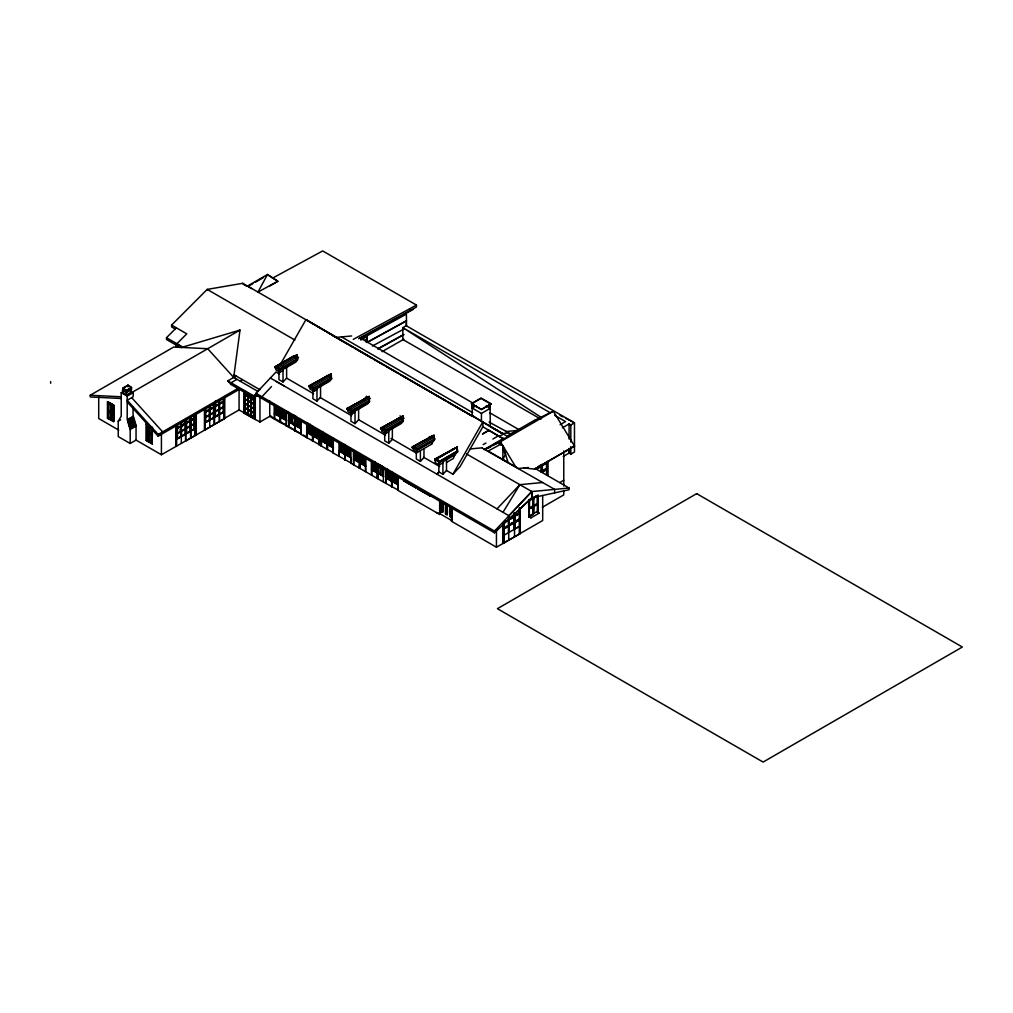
<?xml version="1.0" encoding="UTF-8"?>
<svg xmlns="http://www.w3.org/2000/svg" width="1013" height="1013" viewBox="0 0 1013 1013"><rect width="100%" height="100%" fill="white"/><g stroke="black" fill="none" stroke-linecap="round" stroke-linejoin="round"><path stroke-width="1.5" d="M204.727 429.753L204.727 422.864L204.968 429.905L224.633 418.546L224.633 396.703M224.139 418.546L224.139 396.893M224.38 418.698L224.139 411.658M554.655 492.875L554.655 489.393L482.441 448.189M569.065 439.034L569.065 423.941L570.901 424.928M569.344 449.797L569.344 452.925L571.104 453.938M540.917 419.217L402.87 339.52L402.832 327.642L406.2 325.692L574.485 422.852L574.472 452.001L570.826 454.103L569.065 453.077L569.065 448.392M502.917 445.834L502.917 449.569L505.5 454.191L502.866 459.573L508.083 462.536L502.929 445.834L497.927 442.947L502.917 445.834L502.866 459.573M277.347 367.124L279.803 370.517L297.303 360.413L297.24 354.816L292.276 356.829L274.89 366.858L274.89 367.681L277.993 366.744M313.751 389.258L309.269 386.675L309.269 385.852L329.098 375.114L331.555 378.507L331.264 379.495L313.751 389.6L311.295 386.206L308.851 386.763L308.851 385.953L331.2 373.898L331.137 378.748L329.731 381.192L316.968 388.561L316.968 401.047L312.903 398.691L312.903 390.144M369.201 400.11L369.251 396.476L346.889 408.53L346.889 409.341L349.346 408.783L351.802 412.177L369.314 402.072L369.606 401.085L367.149 397.691L347.32 408.429L347.32 409.252L351.802 411.835M385.548 431.437L381.065 428.841L381.065 428.018L400.895 417.28L403.351 420.674L403.06 421.661L385.548 431.779L383.091 428.372L380.635 428.942L380.635 428.119L402.997 416.064L402.921 420.914L401.528 423.371L388.764 430.728L388.764 443.213L384.699 440.87L384.699 432.31M435.856 459.522L435.21 459.902L439.693 462.485L457.496 452.216L457.142 447.126L434.78 459.18L434.78 459.991L437.236 459.433L439.693 462.827L437.236 458.61L434.78 459.18M274.89 366.858L277.347 366.301L297.24 354.816L297.176 359.653M331.555 378.989L331.2 373.898L311.295 385.383L308.851 385.953M350.954 411.291L350.954 421.269L355.019 423.624L355.019 411.164L367.782 403.769L369.175 401.325L369.251 396.476L346.889 409.341M403.351 421.155L402.997 416.064L380.635 428.942M457.066 451.152L457.142 447.126L437.236 458.61M176.351 347.155L181.72 347.421L240.005 330.073L233.699 377.444L227.735 380.888L231.002 384.497L253.845 397.691L257.429 395.614M413.329 447.303L413.329 450.025L417.394 452.368L431.652 444.137L434.539 438.933L434.045 435.235L430.056 436.831M280.272 364.566L305.964 319.614L507.982 436.717L516.744 430.525L505.5 431.576M298.569 357.209L295.771 362.11L283.02 369.466M364.997 398.742L366.402 396.298L370.467 398.641M455.673 452.773L453.355 458.484L446.505 462.435M452.95 474.185L482.897 421.763L482.897 426.688L460.067 466.626L452.95 474.185L446.505 470.463L446.505 459.712M502.98 512.299L519.897 484.67L542.689 482.505M466.436 453.9L531.736 491.508L531.736 497.788L494.521 532.8L255.922 395.057L255.922 393.323L276.017 372.024L279.601 374.101M261.898 396.779L271.522 386.561M278.955 369.631L278.955 379.609L283.02 381.952L286.616 378.153L286.616 367.402M316.968 401.047L320.564 397.235L320.564 386.485M358.45 419.623L385.548 435.261M355.019 423.624L358.615 419.813L358.615 409.062M388.764 443.213L392.36 439.401L392.36 428.651M416.318 451.355L416.318 459.003L420.382 461.358L423.978 457.547L423.978 448.569M439.022 471.817L436.844 474.122L439.123 472.083M438.844 463.372L438.844 471.919L442.909 474.274L446.505 470.463M497.028 508.868L519.859 484.657M531.736 491.508L508.906 515.718C505.424 526.329 522.708 509.539 508.995 519.441L509.146 525.063L514.389 522.037L514.262 516.44L514.224 521.936L509.146 525.063M494.521 532.8L494.521 531.078L531.85 491.558L569.078 488.013L569.078 489.735L531.85 497.839L508.969 519.251L508.969 515.756L270.37 378.001M533.256 422.206L535.383 419.977M175.16 328.972L171.602 326.908L171.602 325.072L207.184 289.401L242.765 283.298L337.468 337.975M176.908 345.496L166.487 339.482L166.487 337.709L176.351 327.819M176.908 343.724L181.72 347.421L176.908 346.801L176.908 343.724L186.772 333.834L171.602 325.072M234.244 377.748L236.054 375.95M240.372 381.293L242.183 379.482M503.03 523.493L503.03 543.449L519.998 533.762L519.998 507.716M515.642 431.234L508.02 435.78L511.21 434.108L489.102 422.117M566.963 450.506L568.534 449.531M510.159 434.324L532.876 421.205L553.301 411.202L574.523 446.075L536.282 468.221M297.24 354.816L293.112 357.31L293.112 356.487L295.138 356.019L297.594 359.906M331.2 373.898L327.06 376.393L327.06 375.57M366.149 398.35L369.251 396.476M398.438 417.989L398.02 418.901L402.997 416.064M248.856 285.97L252.832 283.665M255.491 282.133L263.456 277.537M269.914 285.869L277.879 281.272L267.432 274.548L247.527 286.046L251.439 288.566M121.218 398.514L90.233 396.957L90.233 395.235L173.742 347.028L207.716 348.725L233.699 377.444L258.15 391.55M122.826 388.372L127.955 385.409L131.614 387.485L126.194 390.486M126.194 392.208L131.817 389.03L126.258 392.538L122.434 390.322L124.624 388.764M176.604 439.376L194.952 428.714L194.952 435.615L161.422 454.748L136.046 440.098L130.183 443.479L118.23 436.59L118.23 421.218L121.218 416.153L121.218 392.651L124.206 390.929M126.194 390.777L131.614 387.713L127.955 385.117M107.479 401.73L113.722 405.048L113.722 421.509L107.479 418.192L107.479 401.73L113.659 405.023L113.659 421.484L107.479 418.192M108.214 403.022L110.569 404.098L110.569 419.116L112.671 420.332L112.912 412.962L108.214 410.252L108.214 403.022L110.569 404.098M123.181 390.322L123.181 393.196L126.258 394.981L131.07 392.196L131.07 389.321M112.912 405.453L110.569 404.377L112.912 405.453L112.671 412.823L112.671 405.593M131.576 392.677L240.005 330.073M121.218 392.651L127.195 396.108L133.21 392.639L133.21 396.767L127.195 400.236L158.18 434.463L158.18 436.185L240.334 388.751M108.214 410.252L110.569 411.316L110.316 404.238M108.214 410.531L108.467 417.622L110.569 418.825L108.214 417.761L108.214 410.531L110.316 411.747L110.316 418.977M108.252 413.051L112.342 410.683M110.822 411.747L112.912 412.962M110.569 419.116L112.912 420.18M118.23 421.218L120.585 419.863M127.195 396.108L127.195 419.597L133.437 416.432L133.437 417.483L127.575 420.864L127.575 419.825L133.437 416.432M128.094 421.167L133.957 417.787L133.957 419.217L128.094 422.598L127.575 420.864M128.613 422.902L134.476 419.521L134.476 420.952L128.613 424.346L128.094 422.598M129.132 424.637L134.995 421.256L134.995 422.7L129.132 426.08L128.613 424.346M129.664 426.384L135.527 422.991L135.527 424.434L129.664 427.815L129.132 426.08M129.664 427.815L136.046 424.738L136.046 440.098M130.183 429.55L136.046 426.169M152.431 427.283L152.191 443.884L146.239 440.452L146.239 423.991L148.873 425.219M146.986 425.283L149.342 426.359L149.342 441.377L151.444 442.592L151.684 435.223L146.986 432.513L146.986 425.283L149.342 426.359M149.582 426.498L151.444 427.853L151.444 435.084L151.684 427.714L149.582 426.498L149.582 441.237L151.684 442.44M236.979 379.331L231.002 382.775L231.002 384.497M146.986 432.513L149.342 433.577L149.088 426.498M146.986 432.792L147.24 439.883L149.088 441.237L146.986 440.022L146.986 432.792L151.684 434.932M149.582 434.007L151.684 435.223M146.239 440.452L152.431 443.745M158.18 434.463L238.954 387.827M276.321 366.529L294.125 356.259M297.594 359.425L279.373 369.935L279.373 369.112L297.176 358.843L293.112 356.487L275.308 366.769L275.967 369.922L280.031 372.278L283.02 370.555M278.36 367.706L296.163 357.424M177.351 424.586L177.351 427.739L181.023 425.701L181.023 422.548M185.062 420.142L185.126 423.32L181.517 425.409L181.454 422.218M177.351 428.322L181.023 426.27L181.023 431.158L177.351 433.209L177.351 428.322L181.023 426.27M181.454 425.954C192.065 416.85 171.058 436.261 185.126 428.79L185.062 423.865M190.723 420.674L194.331 418.584L194.331 423.472L190.659 425.523L190.659 420.636L194.268 418.546L194.268 423.434M205.778 416.862L205.715 411.936L209.324 409.86L209.387 414.773L205.715 416.824M209.881 414.494L209.83 409.569L213.439 407.492L213.49 412.405L209.83 414.456M215.427 406.34L219.036 404.25L219.099 409.176L215.427 411.227L215.427 406.34L219.099 404.288M219.53 403.972L223.139 401.882L223.202 406.808L219.53 408.847L219.53 403.972L223.202 401.92M186.62 423.041L190.229 420.952M205.778 411.974L209.387 409.898M209.881 409.607L213.49 407.517M186.557 427.891L190.229 425.84L190.165 420.914L186.557 423.003L186.62 427.929M245.057 391.613C243.095 394.551 250.376 398.755 248.008 393.31M177.351 433.779L181.023 431.728L181.023 436.4L177.351 438.452L177.351 433.779L177.351 438.452M181.454 431.411L185.126 429.36L185.126 434.033L181.517 436.109L181.517 431.449M190.229 426.41L186.557 428.461L186.62 433.171M213.49 412.987L209.83 415.026L209.881 419.737L213.49 417.647L213.439 412.949M254.124 417.28L245.057 412.342L245.057 394.766L245.311 412.19L254.124 417.28L254.124 399.426L251.059 398.236L251.059 402.478L245.311 399.147M245.057 394.766L251.059 397.944L251.059 395.07M186.557 433.133L190.229 431.082L190.165 426.384M213.996 417.584L204.791 422.89L214.123 417.647M214.49 417.293L223.696 411.974M176.477 439.313L194.952 428.714M214.553 417.331L223.822 412.05M253.541 395.792L257.125 393.715M227.735 380.888L253.845 395.956L256.226 394.589M251.313 398.375L251.313 406.808M245.311 403.63L248.008 405.466L248.261 401.135L251.059 402.756M358.615 338.659L416.47 307.028L416.47 305.078L322.678 250.933L272.497 278.17M185.683 433.995L185.746 440.921L196.269 434.932L196.269 413.076M213.996 404.301L214.123 424.548L196.269 434.932M224.38 396.552L224.38 418.407L239.068 409.936L254.491 418.8L254.618 396.324M412.911 309.56L360.742 338.013M248.261 405.035L248.008 400.996M360.679 340.026L366.985 336.531L366.985 342.394L406.53 320.766L367.111 342.47L366.985 336.531M245.311 407.986L248.008 409.834L248.261 405.618L251.059 407.239L251.313 402.908L254.124 404.238L245.057 399.008L248.261 400.566L248.008 396.476M253.87 404.098L251.566 402.478M364.629 340.368L366.225 339.444L366.225 342.293M270.851 415.71L259.961 422.003L243.778 413.076L244.31 391.866M253.87 408.568L245.057 403.478L254.124 408.708L251.313 407.378L251.313 415.659M248.261 413.899L248.008 409.834M253.87 412.937L251.566 411.316M310.282 385.624L328.085 375.342M309.269 386.675L311.953 385.826M274.574 413.633L275.815 414.342L275.941 407.239L277.638 408.214M275.815 407.745L276.194 414.127L277.638 415.254L277.638 408.505L279.841 409.201L279.461 416.457L280.208 416.887M312.321 386.789L330.111 376.519M331.137 377.925L313.334 388.194L313.334 389.017L331.555 378.507M279.461 416.457L278.144 415.254C275.207 402.427 284.374 413.785 275.941 407.239M274.32 413.773L286.641 420.458L286.236 425.941L286.236 411.645M381.977 351.688L403.82 339.241M309.915 386.295L309.915 389.017L313.992 391.36L316.968 389.638M283.121 418.572C280.728 419.065 278.955 407.581 283.501 411.595L283.374 418.711L283.741 411.455M278.144 415.254L277.891 408.366M269.749 400.945L269.749 416.381L279.968 422.269L279.968 407.973M285.666 412.557L283.374 411.671M285.286 413.063L285.286 419.813L285.286 413.063L283.374 411.962L283.741 418.496L285.666 419.597M290.262 415.685L292.2 416.508M290.262 415.824L290.262 422.687L289.022 421.965L289.022 414.431M279.968 422.269L286.641 425.701M289.022 421.965L292.44 423.523L292.2 416.799L294.125 417.761M294.125 418.052L290.389 415.457L292.2 416.799M295.872 418.774L297.797 419.749M295.872 419.053L296.239 425.713L297.797 426.891L297.797 420.028L300.114 420.788L299.734 428.157L300.962 428.866L300.962 419.534M294.125 415.229C296.657 427.511 291.212 427.714 292.44 416.647M286.236 425.941L294.998 430.525L295.125 416.444M299.734 421.294L299.734 428.157M294.631 425.498L289.148 421.902L289.148 427.144M295.378 430.867L295.252 425.422L301.089 428.79L301.089 434.033L300.709 419.686M295.125 425.498L296.239 425.713M300.114 427.942L298.05 427.043L298.05 419.889M294.631 416.444L294.998 430.525M294.631 430.74L301.089 434.033M308.193 425.891L310.383 426.714L310.13 424.32M308.193 426.182L308.572 432.83L310.13 434.02L310.13 427.144L312.067 428.119M312.067 428.41L312.067 435.273L312.814 435.704M348.333 408.201L366.136 397.919M306.698 432.462L312.561 435.843M347.32 409.252L350.004 408.404M362.122 400.705L364.693 399.211M313.055 435.843L313.802 436.274L313.929 429.056L315.739 430.094M306.952 423.269L306.952 432.323L308.572 432.83M350.371 409.366L368.162 399.097M313.802 436.274L315.98 437.11L316.233 430.094L318.044 431.145L317.664 438.515L318.892 439.224L318.892 431.449M312.435 435.058L310.383 434.159L310.383 424.46M369.175 400.502L351.384 410.772L351.384 411.595L369.606 401.085M300.709 434.248L319.019 444.39L319.019 439.148L312.814 435.995M317.664 431.639L317.664 438.515M347.966 408.872L347.966 411.595L352.03 413.937L355.019 412.215M318.044 438.3L315.98 437.401L315.98 430.246M322.603 434.21L324.527 435.172M312.561 426.625L312.561 441.098L313.055 426.802M312.561 441.098L313.182 435.78M324.78 442.187L325.034 435.172L326.844 436.223L326.465 443.593L327.832 443.947L327.199 449.544L326.958 435.463M321.108 440.782L333.404 447.48L333.062 452.912L333.062 438.616M330.39 438.553C326.756 434.273 326.832 448.113 332.695 446.758L332.695 439.604L330.884 438.553L330.643 445.568M321.362 440.642L326.465 443.593M318.652 431.589L319.019 444.39M324.755 442.491L324.78 435.603L326.844 436.502L322.729 434.134L324.527 435.463M318.652 444.606L333.404 452.722M332.315 440.098L328.579 437.515L330.39 438.844M333.302 438.49L333.302 447.531L332.695 446.758M342.179 445.935L340.368 444.897L342.673 445.644L342.179 452.798L342.179 445.935L344.737 446.556L344.103 454.065C348.041 455.799 335.417 448.746 340.241 451.836L342.673 452.52M344.103 454.065L344.737 453.697L342.419 452.95L342.419 446.075L344.737 446.834L344.103 447.202M345.636 447.898L348.168 448.645L345.762 447.835L345.636 454.938L345.015 454.584L351.194 457.863L350.954 463.245L350.954 448.949M345.636 448.189L348.168 448.936L347.674 455.977L347.674 449.228L350.333 449.899M382.078 427.79L399.869 417.508M348.535 455.901L347.915 456.116L347.915 449.367L350.333 450.19M384.117 428.968L401.908 418.686M333.062 452.912L351.194 463.106M402.921 420.091L385.13 430.373L385.13 431.196M385.548 431.779L385.548 430.956L403.351 420.674M345.636 454.938L348.168 455.685M381.711 428.461L381.711 431.183L385.776 433.539L388.764 431.804M353.727 450.279L353.727 459.32L354.968 460.041L355.094 452.824L356.893 453.862M344.509 445.897L345.015 459.535M344.509 459.826L345.256 459.687L345.256 454.444M349.713 447.619L349.954 457.154M354.968 460.041L357.146 460.877L356.893 454.153L359.197 454.9L358.83 462.27L359.602 462.574L353.486 459.459M351.194 457.863L349.713 457.294M358.83 455.407L355.094 452.824M362.388 457.433L360.476 456.331L360.729 462.941L362.388 464.182L362.388 457.433L364.427 458.471M362.388 457.154L360.349 456.116L360.729 462.941M358.83 462.27L357.146 461.156L357.146 454.001M350.954 463.245L365.427 471.602L365.427 457.306M364.427 458.762L364.427 465.511L365.668 466.221M365.782 466.145L359.729 462.802L360.349 463.156M362.755 464.397L364.807 465.296M359.235 454.103L359.602 467.829M359.235 468.044L359.856 462.726M471.45 403.617L481.061 398.071L491.052 403.845L481.441 409.67L471.45 403.617L481.441 409.391L491.052 403.845M471.45 403.908L481.061 398.362L491.052 404.124M472.451 403.478L472.451 408.226L472.451 404.048M471.83 404.124L472.691 403.617M372.923 463.258L374.848 464.233M372.923 463.549L373.291 470.197L374.848 471.387L374.848 464.511L377.153 465.271L376.785 472.64L377.558 472.944L371.442 469.829M476.135 405.808L472.197 408.074L481.441 413.418L490.051 408.442L490.051 403.693L490.051 408.442M376.785 465.777L373.05 463.182L372.923 470.412L371.67 469.69L371.67 462.143M378.305 466.487L380.597 467.373L380.344 464.866M378.305 466.765L378.685 473.299L380.344 474.553L380.344 467.803L382.382 468.829M431.487 436.35L412.253 446.961L412.253 447.771L414.71 447.214L417.166 450.608L414.71 446.391L412.253 446.961L432.5 436.122L434.539 438.933L434.286 440.376L417.166 450.266L412.671 447.683L412.671 446.86M412.253 447.771L434.045 435.235M380.951 474.616L380.85 467.803M415.723 447.797L433.526 437.527M376.785 472.64L375.101 471.526L375.101 461.827M365.427 471.602L383.383 481.96L383.383 467.677M383.547 476.401L377.684 473.16L378.685 473.299M489.811 408.302L486.202 405.934M380.597 474.692L382.762 475.654L382.382 466.195M387.359 471.589L389.296 472.565M387.359 471.881L387.738 478.529L389.296 479.719L389.296 472.856L391.221 473.818M377.203 464.461L377.558 478.187M377.203 478.402L377.811 473.084M383.383 476.718L383.623 469.044M385.877 478.161L392.006 481.289L391.221 480.972L391.347 473.755M392.753 474.818L394.791 475.857M392.753 475.11L393.12 481.644L394.791 482.897L394.791 476.135L397.197 476.958L396.83 484.214L398.058 484.923L398.058 475.869M386.118 468.981L386.118 478.022L387.738 478.529M391.221 480.972L389.536 479.858L389.536 472.704M383.383 481.96L398.185 490.102L398.185 484.847L392.246 481.428L391.626 486.747L391.626 472.805M396.83 477.465L396.83 484.214M392.373 481.504L393.12 481.644M434.78 459.991L455.014 448.341L435.21 459.079L435.21 462.612L439.275 464.967L442.909 462.865M436.223 458.838L454.027 448.569M395.399 482.96L395.032 475.996M415.672 487.696L415.811 486.747L415.672 487.696L403.731 480.795L404.225 479.643M403.731 480.795L415.811 487.608M439.275 464.967L439.275 461.472L457.433 450.937M439.693 462.485L439.275 461.763L457.066 451.494L457.496 452.216L457.142 447.126L457.496 451.735L439.275 462.245M455.673 454.419L442.909 461.789L442.909 474.274M397.83 476.009L398.185 490.102M483.188 444.606L485.911 443.036M483.973 449.658L503.993 438.097M487.911 448.24L490.596 446.682M494.648 444.352L497.332 442.795M500.029 441.237L502.727 439.68M507.982 436.717L503.866 439.085L502.967 438.692M430.297 495.977L418.217 489.165L430.297 495.977L430.297 495.116M553.301 411.202L500.422 441.731L485.012 449.291L518.365 468.487L528.431 467.537M430.664 494.914L430.158 496.053M560.138 424.713L565.558 421.585L554.618 415.279M562.38 427.803L569.129 423.903M574.485 422.852L570.826 424.966L570.826 442.01M436.236 512.477L439.123 513.452M441.161 511.362L442.795 512.147L442.795 502.03L442.656 512.223L441.161 511.362L441.161 501.245M397.83 490.305L439.655 514.452L440.262 500.219M445.53 503.765L445.53 513.87L447.151 514.655L447.151 504.55M445.53 513.87L447.151 514.655M450.013 506.348C447.999 517.618 453.406 523.569 451.633 507.133L451.507 521.264L496.446 547.21L542.689 520.517L542.689 495.509M538.004 466.676L541.98 464.385M574.523 446.075L534.573 469.146L524.126 467.943M536.105 468.652L548.046 461.751L548.046 475.54L546.551 474.679L546.551 464.017M541.828 471.843L541.828 466.208L536.852 469.082L535.345 468.209M541.575 471.121L546.551 468.247L547.299 468.69L542.322 471.564L541.575 471.121L541.575 465.486L542.322 465.917L547.552 462.333M563.215 456.458L570.002 452.545M451.507 521.264L452.254 520.847L452.254 506.905M541.575 471.703L546.551 468.829M530.989 517.858L529.242 515.984L537.346 511.312L539.081 513.186L530.989 517.858L529.242 516.858L529.242 508.741L529.495 516.997L528.748 517.149L528.748 500.371L536.535 495.864M559.758 482.555L563.76 480.238M528.748 500.371L536.789 496.015M529.242 500.65L533.231 498.637L533.231 505.867C527.039 513.236 527.039 497.915 533.231 498.637M533.598 498.13L537.586 496.117L537.586 503.36C531.394 510.729 531.394 495.408 537.586 496.117M519.112 512.743L509.146 518.681M504.93 521.784L508.653 519.821L508.767 540.132M514.731 516.136L519.276 513.692L514.731 516.136L514.731 521.657L519.276 519.213L514.731 521.657M529.242 507.88L533.231 505.867M533.598 505.373L537.586 503.36M529.242 508.741L533.231 506.728L533.231 513.971L533.851 506.373L537.586 504.221L538.093 512.046L538.093 495.256M533.851 513.604L533.598 506.234L537.586 504.221M529.495 508.893L533.231 506.728M503.904 543.082L503.904 522.556L508.653 519.821L508.653 525.342L503.904 528.077L508.526 525.266L508.488 519.732M508.653 526.203L503.752 528.849L508.653 526.203L508.653 532.585M508.995 532.218L508.995 525.823C519.352 513.325 512.654 541.119 514.224 522.797M514.731 522.518L519.276 520.074L514.731 522.518L514.731 528.9L519.289 526.469L503.892 535.32M514.389 522.898L508.995 525.823M542.386 507.234L563.76 494.888L563.76 490.495M528.748 517.149L533.294 514.515M537.346 504.069L537.346 512.185L538.093 512.046M492.85 439.034L498.295 435.907M487.62 448.265L490.229 446.758M492.85 445.251L499.168 441.617M377.862 348.827L403.693 334.569M377.988 348.903L403.82 334.632M360.983 339.14L406.403 314.093L406.53 326.262M353.258 339.393L416.47 305.078M372.417 345.99L403.82 329.098M488.823 450.671L500.422 444.39L500.422 441.731L515.769 466.955M326.642 375.823L326.224 376.735M346.889 408.53L349.346 407.96L351.802 412.177M380.635 428.119L383.091 427.562L385.548 430.956M452.583 449.038L452.165 449.962M490.102 426.473L502.385 433.564L508.02 433.032M470.26 448.936L482.391 447.784M351.65 335.961L335.911 337.443L332.416 335.366L397.919 373.189M536.054 469.006L534.573 469.146L535.459 468.652L569.078 488.013M90.233 395.235L121.218 396.792M560.024 415.406L562.835 416.837M565.659 418.268L572.712 421.839M519.998 533.762L519.859 507.64M519.276 534.218L519.276 507.5M497.662 435.565L503.866 439.085L482.53 426.612M409.594 309.269L411.088 310.13M550.515 412.911L402.832 327.642L541.727 417.723M569.065 424.371L570.826 425.384M490.051 404.276L490.305 426.258M360.084 337.924L473.502 403.402M489.887 412.861L519.948 430.221M341.546 336.911L472.716 412.646M502.385 433.564L472.197 415.634L472.197 403.908M400.642 374.759L471.602 415.735M489.342 425.966L503.474 434.02L499.346 436.413L488.886 430.373M337.266 338.241L346.826 343.749M349.548 345.332L352.283 346.902M355.006 348.472L371.378 357.931M374.114 359.501L383.661 365.022M386.396 366.592L445.074 400.477M447.797 402.047L472.362 416.229M243.956 284.666L246.336 286.046M547.299 461.32L548.046 461.751M546.805 462.764L547.299 475.11M541.828 466.208L541.069 465.765L541.069 471.412L542.322 472.134L547.299 469.26L546.805 468.399M541.069 471.982L541.828 472.425M294.884 340.039L207.184 289.401L207.184 290.098M399.996 415.9L404.073 418.255M537.346 512.185L539.081 513.186M533.231 513.971L532.977 506.589M275.308 367.58L279.803 370.176M286.616 378.153L313.549 393.702M320.311 397.603L351.663 415.71M390.967 438.401L416.698 453.254M423.472 457.167L439.731 466.55M514.731 515.275L514.895 512.692M508.627 532.585L508.488 526.114M234.054 374.797L259.948 389.752M514.515 536.814L514.642 512.844M166.487 337.709L182.771 347.104M255.922 393.323L494.521 531.078M403.731 479.934L414.342 486.063M419.547 489.064L428.828 494.433M295.999 418.698L300.114 421.079M312.435 428.195L308.319 425.815L310.13 427.144M313.929 429.056L318.044 431.424M364.807 458.547L360.476 456.331M382.509 468.766L378.431 466.411L380.344 467.803M397.197 477.25L392.879 474.742L392.753 481.859M275.941 407.517L277.638 408.505M294.251 417.976L292.44 416.938L292.694 423.662M295.999 418.989L297.797 420.028M312.181 428.334L310.383 427.296L310.624 434.02M315.739 430.386L313.929 429.347L314.182 436.059M332.441 440.035C327.807 433.64 332.479 457.787 330.643 438.705M342.419 445.796L344.23 447.126L342.419 446.075M347.915 449.076L349.84 450.19M356.893 454.153L355.094 453.102L355.335 459.826M364.553 458.686C359.691 452.089 364.541 476.097 362.641 457.294M373.05 463.473L374.848 464.511M380.597 467.943L382.509 469.057M389.296 472.856L387.485 471.526L391.6 473.894L389.536 472.995L389.79 479.719M392.879 475.034L394.791 476.135M281.209 410.708L283.121 411.81M345.762 448.113L347.674 449.228M347.915 449.367L349.84 450.468M503.778 543.019L503.752 523.848M245.057 394.488C265.773 409.986 244.082 388.03 248.502 400.705M503.005 543.424L503.157 523.556M350.333 456.939L348.421 455.837L348.421 449.076M397.197 483.999L395.285 482.897L395.032 476.287L396.957 477.098M280.462 417.027L281.209 417.457M285.286 419.813L286.514 420.522L286.514 411.481M294.125 424.916L294.872 425.346M327.452 444.163L328.453 444.732M382.382 475.869L383.623 476.591M450.013 516.465L451.507 517.326M271.687 416.774L300.785 433.577M303.495 435.134L306.205 436.704M452.254 520.847L440.414 514.009L440.414 501.625M248.502 409.543L251.313 411.164L251.059 407.239M251.059 411.595L248.261 409.974L248.261 414.19L248.261 393.171M130.221 390.904L133.21 392.639M122.826 388.549L126.321 390.486L126.258 394.981M126.321 390.777L122.826 388.08L128.018 385.117L127.993 386.865M122.434 390.043L126.625 392.322M181.023 425.701L180.96 422.51M190.545 431.196L190.596 438.123M194.952 435.615L194.838 415.368M177.351 427.739L177.414 424.624M181.023 431.158L180.96 426.232M181.023 431.728L181.023 436.4M177.351 433.209L177.414 428.36M181.327 443.403L181.276 421.725M146.239 423.991L151 426.739M176.477 446.201L176.604 424.624M110.822 411.468L112.912 412.671M118.762 430.12L98.717 418.546L98.717 396.805M276.346 381.458L283.805 385.763M472.438 415.735L474.793 417.128M305.964 319.614L331.099 334.581M131.677 397.653L162.662 431.88M127.195 401.958L158.18 436.185M311.295 385.383L313.751 389.6M277.347 366.301L279.803 370.517M570.826 446.543L570.826 454.103M563.76 450.924L563.76 486.101M542.322 465.917L542.322 471.564M537.84 495.116L537.84 511.894M537.346 495.977L537.346 503.208M533.851 498.282L533.851 505.512M532.977 498.497L532.977 505.728M531.85 491.558L531.85 497.839M529.495 500.802L529.495 508.032M529.001 500.511L529.001 517.288M514.895 516.225L514.895 521.746M514.895 522.607L514.895 528.989M514.731 512.603L514.756 515.288M514.389 512.983L514.389 515.655L514.224 512.895M496.446 529.951L496.446 547.21M481.441 413.418L481.441 420.977M457.066 451.19L457.066 451.975M453.001 448.797L453.001 449.62M450.139 506.272L450.139 516.389M447.024 504.626L447.024 514.731M445.657 503.689L445.657 513.794M441.301 502.613L441.301 511.286M439.655 500.574L439.655 514.452M431.652 441.415L431.652 444.137M420.382 450.646L420.382 461.358M418.356 488.215L418.217 489.165M417.394 449.645L417.394 452.368M406.213 323.236L406.213 325.705M403.87 479.858L403.87 480.719M398.856 417.749L398.856 418.572M392.132 472.451L392.132 486.747M391.879 472.299L391.879 486.886M387.359 469.057L387.359 478.744M386.244 477.959L386.244 483.201M385.776 430.816L385.776 433.539M385.877 469.108L385.877 483.404M378.305 463.84L378.305 473.527M377.684 464.106L377.684 478.402M377.444 463.967L377.456 478.541M376.912 465.41L375.101 464.663L375.354 471.387M371.796 469.614L371.796 474.869M371.442 460.776L371.442 475.072M365.668 457.167L365.794 471.387M365.111 398.16L365.111 398.97M364.553 458.395L364.427 465.511M359.729 453.748L359.729 468.044M359.488 453.596L359.488 468.183M358.957 455.052L357.146 454.293L357.399 461.016M353.841 459.256L353.841 464.498M353.486 450.405L353.486 464.701M352.03 411.215L352.03 413.937M346.256 447.835L346.256 454.584M345.015 445.53L345.015 459.826M344.762 444.492L344.762 459.965M342.926 445.796L342.926 452.659M340.862 444.606L340.862 451.469M340.368 444.897L340.862 444.314L342.673 445.365L340.368 444.606L340.241 451.836M339.254 450.975L339.254 456.217M339.013 442.048L339.013 456.344M332.441 439.743L332.315 446.974M328.832 437.375L328.832 444.517M327.452 435.109L327.452 449.405M327.199 434.97L327.199 449.544M324.78 435.324L324.78 442.478M322.97 433.995L322.97 441.136M322.603 431.665L322.603 441.364M321.362 431.589L321.463 445.821M321.108 431.728L321.108 446.024M317.791 431.285L315.98 430.525L316.233 437.249M313.992 388.637L313.992 391.36M312.814 426.473L312.814 441.237M312.181 428.043L312.067 435.273M308.193 423.345L308.193 433.045M307.078 432.247L307.078 437.502M306.698 423.421L306.698 437.717M299.861 420.927L298.05 420.18L298.303 426.891M295.872 416.229L295.872 425.929M294.872 416.305L294.872 430.88M290.262 415.533L290.262 422.687M288.73 412.38L288.73 427.385M283.02 366.187L283.02 381.952M281.576 410.493L281.576 417.242M280.462 409.493L280.588 422.206M280.208 408.125L280.208 422.421M280.031 369.555L280.031 372.278M274.574 404.491L274.7 418.8M274.32 404.63L274.32 419.015M259.961 395.868L259.961 422.003M255.289 396.007L255.289 419.293M254.909 396.222L254.909 419.509M253.845 395.956L253.87 417.432M251.566 395.07L251.566 397.944M251.313 394.931L251.313 415.95L251.313 411.747L254.124 413.076L245.057 407.846L248.261 409.404L248.008 405.466M248.502 393.31L248.502 396.184M245.311 391.461L245.311 394.336M244.146 390.993L244.146 412.861M243.778 391.221L243.778 413.076M242.765 283.298L242.765 283.982M239.068 388.194L239.068 409.936M223.696 397.223L223.822 418.939L214.553 424.219L214.49 402.541M223.139 398.16L223.202 401.351L219.53 403.389L219.53 400.236M219.466 414.558L219.466 421.459M219.34 399.742L219.403 421.421M219.036 400.528L219.099 403.718L215.427 405.757L215.427 401.034M213.439 403.756L213.49 406.947L209.83 408.999L209.83 405.846M209.704 420.129L209.767 427.055M209.64 405.339L209.64 420.091M209.324 406.124L209.387 409.315L205.715 411.367L205.715 408.214M204.968 408.252L204.854 429.829M204.727 408.112L204.727 430.044M204.474 408.049L204.474 429.905M196.016 413.418L196.016 435.071M195.762 413.279L195.762 434.932M194.331 414.861L194.331 418.014L190.659 420.053L190.659 416.9L190.913 437.73M194.268 414.824L194.268 417.976M194.268 424.004L194.268 428.676M190.482 416.406L190.482 431.158M190.165 417.191L190.229 420.382L186.557 422.434L186.557 419.268M185.62 419.205L185.569 440.82M176.351 344.154L176.351 347.307M176.414 424.523L176.351 446.416M176.11 424.434L176.11 446.277M161.422 434.564L161.422 454.748M155.559 431.563L155.559 433.298M152.191 427.423L152.191 443.884M151.444 435.362L151.444 442.592M149.088 434.007L149.088 441.237M147.24 425.143L147.24 432.361M146.492 423.852L146.492 440.313M133.058 407.391L133.058 416.216M130.183 428.119L130.183 443.479M113.418 405.162L113.418 421.623M112.671 413.101L112.671 420.332M110.822 404.238L110.822 418.977M108.467 402.883L108.467 410.1M107.72 401.591L107.72 418.052M50.65 381.534L50.65 383.269M434.539 438.933L434.286 440.376L433.868 439.313L434.286 439.895L416.736 450.025L416.736 449.202L434.539 438.933M267.432 274.548L257.973 292.073L277.879 281.272L267.432 274.548M194.331 424.042L190.659 426.093L190.659 430.766L194.331 428.714L194.331 424.042M209.387 415.355L205.715 417.394L205.778 422.104L209.387 420.028L209.324 415.317M219.099 409.746L215.427 411.797L215.49 416.508L219.099 414.418L219.036 409.708M223.202 407.378L219.53 409.429L219.593 414.127L223.202 412.05L223.139 407.34M281.576 410.202L283.501 411.316L281.576 410.202M488.836 430.348L482.391 434.071L488.836 430.36M696.678 493.648L497.421 608.686L763.093 762.067L962.35 647.028L696.678 493.648M429.613 437.895L429.195 437.173L429.613 437.895"/></g></svg>
